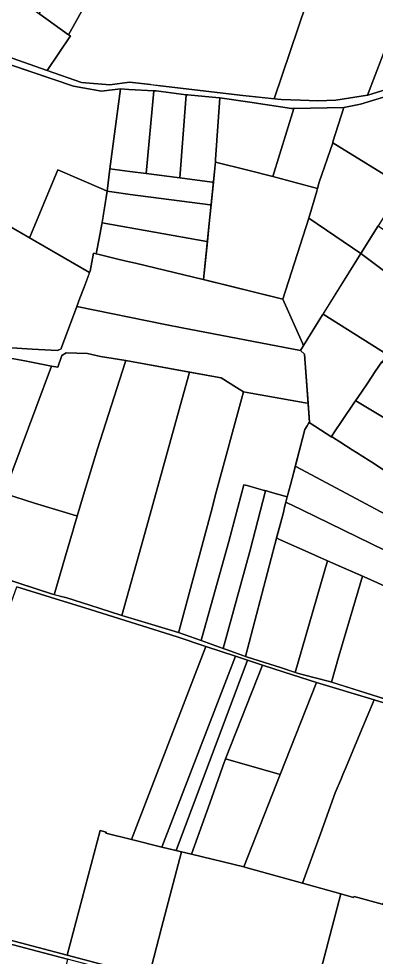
# Model space of a CAD drawing. Header units: metres. Extents: x 3 to 1005126, y 39 to 4383651.
# Drawn here: x 488719 to 489011, y 4371255 to 4372023 of the extents above; entities that cross this region are included whole.
import ezdxf

# ---------------------------------------------------------------- set-up
doc = ezdxf.new("R2010")
doc.units = ezdxf.units.M
doc.header["$MEASUREMENT"] = 0
doc.layers.add('TM_Llucmajor', color=7, linetype='Continuous')

msp = doc.modelspace()

# ---------------------------------------------------------------- linework, layer by layer
at = {"layer": 'TM_Llucmajor', "linetype": 'Continuous', "flags": 128}
for points in [[(488759.24, 4372010.43), (488735.96, 4372027.16), (488735.42, 4372027.55), (488850.3, 4372224.95), (488872.03, 4372212.4), (488759.24, 4372010.43)], [(489059.31, 4372124.48), (489060.88, 4372127.92), (489066.56, 4372124.62), (489065.34, 4372121.44), (489003.96, 4371960.86), (488978.06, 4371956.94), (488963.44, 4371956.38), (488949.27, 4371956.83), (488933.2, 4371957.34), (488927.55, 4371957.96), (488993.35, 4372152.63), (488993.82, 4372154.57), (489002.85, 4372150.52), (489006.67, 4372148.75), (489045.11, 4372131.36), (489050.69, 4372128.83), (489059.31, 4372124.48)], [(488666.63, 4372006.42), (488664.45, 4372006.59), (488664.24, 4372006.61), (488664.43, 4372007.17), (488668.41, 4372018.88), (488683.94, 4372064.54), (488685.88, 4372063.14), (488691.14, 4372059.36), (488720.38, 4372038.36), (488735.96, 4372027.16), (488759.24, 4372010.43), (488760.99, 4372009.38), (488741.86, 4371981.21), (488670.3, 4372006.12), (488666.63, 4372006.42)], [(489085.39, 4371993.32), (489083.16, 4371985.69), (489082.67, 4371985.58), (489081.66, 4371985.28), (489056.91, 4371977.92), (489026.31, 4371967.86), (489004.32, 4371960.92), (489003.96, 4371960.86), (489024.63, 4372014.93), (489024.92, 4372015.7), (489084.59, 4371993.62), (489085.39, 4371993.32)], [(488727.62, 4371844.69), (488727.42, 4371844.19), (488682.88, 4371869.79), (488672.16, 4371875.8), (488676.24, 4371882.13), (488678.4, 4371885.5), (488691.05, 4371905.14), (488696.41, 4371913.46), (488702.34, 4371922.67), (488691.13, 4371927.32), (488645.1, 4371945.71), (488676.08, 4371997.8), (488763.43, 4371968.31), (488786.28, 4371964.1), (488801.77, 4371966.09), (488793.26, 4371900.53), (488790.91, 4371882.42), (488787.88, 4371883.72), (488750.53, 4371899.9), (488727.62, 4371844.69)], [(488975.62, 4371922.86), (488984.51, 4371950.79), (488998.17, 4371953.54), (489010.78, 4371957.3), (489034.59, 4371964.41), (489093.26, 4371981.92), (489057.21, 4371924.73), (489033.03, 4371886.48), (488975.5, 4371922.02), (488975.62, 4371922.86)], [(488809.4, 4371898.46), (488793.26, 4371900.53), (488801.77, 4371966.09), (488808.64, 4371965.71), (488829.09, 4371964.58), (488822.83, 4371896.73), (488809.4, 4371898.46)], [(488850.49, 4371893.17), (488822.83, 4371896.73), (488829.09, 4371964.58), (488831.19, 4371964.46), (488855.58, 4371961.29), (488850.49, 4371893.17)], [(488879.73, 4371908.34), (488879.64, 4371906.97), (488877.9, 4371889.65), (488876.89, 4371889.78), (488850.49, 4371893.17), (488855.58, 4371961.29), (488856.87, 4371961.12), (488882.64, 4371958.78), (488883.2, 4371958.73), (488879.73, 4371908.34)], [(488879.64, 4371906.97), (488879.73, 4371908.34), (488883.2, 4371958.73), (488907.78, 4371955.28), (488941.86, 4371949.99), (488943.67, 4371950.04), (488926.51, 4371894.4), (488906.01, 4371899.51), (488879.55, 4371906.1), (488879.64, 4371906.97)], [(488962.97, 4371884.44), (488926.51, 4371894.4), (488943.67, 4371950.04), (488984.51, 4371950.79), (488975.62, 4371922.86), (488975.5, 4371922.02), (488964.39, 4371889.62), (488962.97, 4371884.44)], [(489033.03, 4371886.48), (489012.79, 4371854.08), (488998.52, 4371831.27), (488955.86, 4371860.29), (488962.4, 4371882.35), (488964.39, 4371889.62), (488975.5, 4371922.02), (489033.03, 4371886.48)], [(488906.01, 4371899.51), (488926.51, 4371894.4), (488962.97, 4371884.44), (488962.4, 4371882.35), (488955.86, 4371860.29), (488934.59, 4371793.92), (488869.9, 4371809.96), (488874.52, 4371856), (488879.55, 4371906.1), (488906.01, 4371899.51)], [(488727.62, 4371844.69), (488750.53, 4371899.9), (488787.88, 4371883.72), (488790.91, 4371882.42), (488786.64, 4371855.36), (488784.29, 4371843.5), (488782.05, 4371831.13), (488779.74, 4371831.69), (488776.97, 4371816.83), (488776.62, 4371815.91), (488727.42, 4371844.19), (488727.62, 4371844.69)], [(488877.9, 4371889.65), (488876.03, 4371871.08), (488875.24, 4371871.16), (488809.81, 4371879.73), (488794.71, 4371881.88), (488790.91, 4371882.42), (488793.26, 4371900.53), (488809.4, 4371898.46), (488822.83, 4371896.73), (488850.49, 4371893.17), (488876.89, 4371889.78), (488877.9, 4371889.65)], [(488876.03, 4371871.08), (488874.52, 4371856), (488873.04, 4371841.22), (488872.59, 4371841.31), (488786.8, 4371856.36), (488790.91, 4371882.42), (488794.71, 4371881.88), (488809.81, 4371879.73), (488875.24, 4371871.16), (488876.03, 4371871.08)], [(488872.59, 4371841.31), (488873.04, 4371841.22), (488869.9, 4371809.96), (488869.46, 4371810.07), (488814.23, 4371823.31), (488806.46, 4371825.18), (488798.57, 4371827.07), (488785.57, 4371830.26), (488782.05, 4371831.13), (488784.29, 4371843.5), (488786.64, 4371855.36), (488786.8, 4371856.36), (488872.59, 4371841.31)], [(488950.65, 4371758.07), (488934.59, 4371793.92), (488955.86, 4371860.29), (488998.52, 4371831.27), (488967.2, 4371781.13), (488951.59, 4371756.14), (488951.44, 4371756.47), (488950.65, 4371758.07)], [(489049.59, 4371793.04), (488998.52, 4371831.27), (489012.79, 4371854.08), (489065.95, 4371817.45), (489060.7, 4371809.63), (489057.1, 4371804.29), (489055.45, 4371801.85), (489054.9, 4371800.99), (489049.59, 4371793.04)], [(488782.05, 4371831.13), (488782.29, 4371831.07), (488785.57, 4371830.26), (488798.57, 4371827.07), (488806.46, 4371825.18), (488814.23, 4371823.31), (488869.46, 4371810.07), (488934.59, 4371793.92), (488950.65, 4371758.07), (488951.44, 4371756.47), (488951.59, 4371756.14), (488949.03, 4371752.04), (488852.4, 4371770.49), (488838.53, 4371773.3), (488766.18, 4371787.95), (488768.7, 4371794.7), (488772.07, 4371803.71), (488776.97, 4371816.83), (488779.74, 4371831.69), (488782.05, 4371831.13)], [(489019.98, 4371748.73), (488967.64, 4371781.83), (488998.52, 4371831.27), (489049.59, 4371793.04), (489019.98, 4371748.73)], [(488974.96, 4371681.27), (488974.85, 4371681.1), (488956.21, 4371693), (488956.49, 4371693.45), (488952.37, 4371748.9), (488949.03, 4371752.04), (488967.2, 4371781.13), (488967.64, 4371781.83), (489019.98, 4371748.73), (489019.59, 4371748.14), (489015.93, 4371742.67), (489015.71, 4371742.8), (489010.27, 4371734.75), (489004.1, 4371725.64), (488999, 4371717.99), (488994.2, 4371710.87), (488993.34, 4371709.59), (488983.26, 4371694.63), (488977.04, 4371685.35), (488974.51, 4371681.55), (488974.96, 4371681.27)], [(488707, 4371636.13), (488745.43, 4371739.26), (488750.49, 4371738.28), (488753.97, 4371747.78), (488757.51, 4371749.99), (488774.99, 4371749.44), (488785.52, 4371746.93), (488806.24, 4371743.92), (488805.65, 4371742.14), (488782.96, 4371671.5), (488771.55, 4371633.96), (488766.45, 4371616.51), (488765.79, 4371616.7), (488731.51, 4371627.1), (488707.84, 4371634.68), (488706.62, 4371635.07), (488707, 4371636.13)], [(488666.06, 4371649.7), (488678.85, 4371687.64), (488697.46, 4371747.06), (488702.09, 4371746.35), (488702.01, 4371747.29), (488711.64, 4371745.82), (488723.71, 4371743.5), (488745.43, 4371739.26), (488707, 4371636.13), (488706.62, 4371635.07), (488665.76, 4371648.69), (488666.06, 4371649.7)], [(488820.59, 4371598.51), (488803.04, 4371535.18), (488802.14, 4371535.45), (488776.75, 4371543.41), (488757.89, 4371549.46), (488747.58, 4371552.07), (488756.92, 4371583.99), (488762.57, 4371603.26), (488763.34, 4371605.89), (488763.46, 4371606.32), (488771.55, 4371633.96), (488782.96, 4371671.5), (488805.65, 4371742.14), (488806.24, 4371743.92), (488858.3, 4371734.3), (488857.48, 4371731.34), (488820.59, 4371598.51)], [(489015.93, 4371742.67), (489023.83, 4371738.04), (489031.05, 4371733.87), (489040.25, 4371728.46), (489051.89, 4371721.62), (489062.49, 4371715.33), (489071.47, 4371710.19), (489086.51, 4371701.45), (489097.68, 4371695.03), (489112.02, 4371686.99), (489113.03, 4371686.42), (489116.21, 4371684.49), (489119.51, 4371682.59), (489123.9, 4371680.06), (489113.5, 4371664.74), (489101.04, 4371646.81), (489098.84, 4371648.13), (488994.54, 4371710.66), (488994.2, 4371710.87), (488999, 4371717.99), (489004.1, 4371725.64), (489010.27, 4371734.75), (489015.71, 4371742.8), (489015.93, 4371742.67)], [(488902.61, 4371718.06), (488879.42, 4371633.07), (488876.79, 4371622.98), (488849.83, 4371522.77), (488849.53, 4371521.66), (488849.37, 4371521.09), (488803.04, 4371535.18), (488820.59, 4371598.51), (488857.48, 4371731.34), (488858.3, 4371734.3), (488884.14, 4371729.53), (488896.78, 4371721.68), (488902.61, 4371718.06)], [(488890.62, 4371595.73), (488868.1, 4371515.76), (488867.75, 4371514.52), (488849.37, 4371521.09), (488849.53, 4371521.66), (488849.83, 4371522.77), (488876.79, 4371622.98), (488879.42, 4371633.07), (488902.61, 4371718.06), (488908.55, 4371717), (488952.99, 4371709.06), (488955.35, 4371708.74), (488956.49, 4371693.45), (488955.7, 4371692.18), (488954.58, 4371690.37), (488952.69, 4371687.28), (488943.57, 4371652.36), (488940.87, 4371642.01), (488938.27, 4371632.07), (488924.65, 4371636), (488921.21, 4371637), (488918.51, 4371637.79), (488912.89, 4371639.42), (488905.57, 4371641.55), (488902.9, 4371642.05), (488895.54, 4371614.27), (488890.62, 4371595.73)], [(488938.27, 4371632.07), (488940.87, 4371642.01), (488943.57, 4371652.36), (488944.8, 4371657.06), (488945.76, 4371656.64), (489059.37, 4371596.31), (489052.39, 4371571.72), (488950.32, 4371621.45), (488949.65, 4371621.78), (488937.65, 4371627.63), (488937.68, 4371627.72), (488937.19, 4371627.93), (488938.27, 4371632.07)], [(488907.88, 4371588.51), (488885.77, 4371508.07), (488867.75, 4371514.52), (488868.1, 4371515.76), (488890.62, 4371595.73), (488895.54, 4371614.27), (488902.9, 4371642.05), (488905.57, 4371641.55), (488912.89, 4371639.42), (488918.51, 4371637.79), (488920.41, 4371637.24), (488907.88, 4371588.51)], [(488707.84, 4371634.68), (488731.51, 4371627.1), (488765.79, 4371616.7), (488766.45, 4371616.51), (488763.46, 4371606.32), (488763.34, 4371605.89), (488762.57, 4371603.26), (488756.92, 4371583.99), (488747.58, 4371552.07), (488746.11, 4371552.43), (488688.35, 4371571.3), (488707.84, 4371634.68)], [(488907.88, 4371588.51), (488920.41, 4371637.24), (488921.21, 4371637), (488924.65, 4371636), (488938.27, 4371632.07), (488937.19, 4371627.93), (488936.08, 4371623.72), (488935.29, 4371619.29), (488928.07, 4371593.21), (488904.08, 4371501.65), (488888.44, 4371507.13), (488885.77, 4371508.07), (488907.88, 4371588.51)], [(489047.49, 4371554.44), (489047.51, 4371554.43), (489047.05, 4371552.82), (489045.33, 4371546.76), (489045.31, 4371546.77), (489001.2, 4371566.74), (488973.67, 4371578.66), (488950.61, 4371589.04), (488939.27, 4371594.14), (488931.37, 4371597.69), (488929.58, 4371598.65), (488935.29, 4371619.29), (488936.08, 4371623.72), (488937.19, 4371627.93), (488937.68, 4371627.72), (488937.65, 4371627.63), (488949.65, 4371621.78), (488950.32, 4371621.45), (489052.39, 4371571.72), (489047.49, 4371554.44)], [(488931.37, 4371597.69), (488939.27, 4371594.14), (488950.61, 4371589.04), (488971.21, 4371579.77), (488944.83, 4371488.56), (488932.79, 4371492.41), (488905.7, 4371501.08), (488904.08, 4371501.65), (488928.07, 4371593.21), (488929.58, 4371598.65), (488931.37, 4371597.69)], [(488980.59, 4371501.68), (488974.48, 4371480.61), (488973.97, 4371480.77), (488960.14, 4371484.39), (488947.46, 4371487.71), (488944.83, 4371488.56), (488971.21, 4371579.77), (488973.67, 4371578.66), (488999.81, 4371567.35), (488980.59, 4371501.68)], [(489045.31, 4371546.77), (489045.33, 4371546.76), (489039.08, 4371524.77), (489022.31, 4371465.51), (488974.48, 4371480.61), (488980.59, 4371501.68), (488999.81, 4371567.35), (489001.2, 4371566.74), (489045.31, 4371546.77)], [(488657.03, 4371390.39), (488716.95, 4371558.5), (488744.22, 4371550.04), (488777.1, 4371539.97), (488848.11, 4371517.5), (488871.61, 4371509.67), (488810.99, 4371351.86), (488789.99, 4371356.94), (488790.28, 4371357.74), (488785.32, 4371359), (488758.32, 4371257), (488661.96, 4371282.45), (488655.16, 4371284.27), (488631.21, 4371290.72), (488657.03, 4371390.39)], [(488835.67, 4371345.5), (488810.99, 4371351.86), (488871.61, 4371509.67), (488896.02, 4371501.73), (488835.67, 4371345.5)], [(488847.34, 4371342.68), (488835.67, 4371345.5), (488896.02, 4371501.73), (488905.82, 4371498.51), (488847.34, 4371342.68)], [(488905.82, 4371498.51), (488918.15, 4371494.46), (488887.9, 4371417.77), (488887.28, 4371416.26), (488887, 4371415.49), (488874.94, 4371381.63), (488862.49, 4371346.67), (488859.98, 4371339.63), (488851.88, 4371341.58), (488847.34, 4371342.68), (488905.82, 4371498.51)], [(488932.51, 4371404.87), (488887.9, 4371417.77), (488918.15, 4371494.46), (488935.76, 4371488.74), (488962.12, 4371480.28), (488932.51, 4371404.87)], [(488904.42, 4371328.88), (488902.76, 4371329.28), (488932.51, 4371404.87), (488962.12, 4371480.28), (489009.4, 4371466.01), (488997.95, 4371438.66), (488985.94, 4371409.96), (488983.83, 4371404.92), (488982.61, 4371402), (488977.47, 4371389.87), (488965.39, 4371356.45), (488950.78, 4371316.06), (488904.42, 4371328.88)], [(489054.17, 4371452.15), (489132.28, 4371427.96), (489131.42, 4371425.55), (489131.28, 4371424.71), (489016.07, 4371298.79), (488992.93, 4371305.19), (488992.74, 4371304.7), (488992.55, 4371304.2), (488982.17, 4371307.29), (488950.78, 4371316.06), (488965.39, 4371356.45), (488977.47, 4371389.87), (488982.61, 4371402), (488983.83, 4371404.92), (488985.94, 4371409.96), (488997.95, 4371438.66), (489009.4, 4371466.01), (489054.17, 4371452.15)], [(488902.76, 4371329.28), (488859.98, 4371339.63), (488862.49, 4371346.67), (488874.94, 4371381.63), (488887, 4371415.49), (488887.28, 4371416.26), (488887.9, 4371417.77), (488932.51, 4371404.87), (488902.76, 4371329.28)], [(488824.97, 4371239.4), (488758.32, 4371257), (488785.32, 4371359), (488790.28, 4371357.74), (488789.99, 4371356.94), (488810.99, 4371351.86), (488835.67, 4371345.5), (488851.88, 4371341.58), (488835.49, 4371279.33), (488824.97, 4371239.4)], [(488842.93, 4371234.69), (488824.97, 4371239.4), (488835.49, 4371279.33), (488851.88, 4371341.58), (488859.98, 4371339.63), (488902.76, 4371329.28), (488904.42, 4371328.88), (488950.78, 4371316.06), (488982.17, 4371307.29), (488955.31, 4371205.22), (488842.93, 4371234.69)], [(489000.4, 4371192.9), (488955.31, 4371205.22), (488982.17, 4371307.29), (488992.55, 4371304.2), (488992.74, 4371304.7), (488992.93, 4371305.19), (489016.07, 4371298.79), (489105.43, 4371273.79), (489101.59, 4371250.02), (489101.43, 4371249.06), (489088.06, 4371168.98), (489028.17, 4371185.32), (489000.4, 4371192.9)], [(488733.36, 4371151.23), (488668.03, 4371167.85), (488694.05, 4371270.74), (488758.4, 4371253.81), (488753.26, 4371232.74), (488747.6, 4371209.53), (488733.36, 4371151.23)]]:
    msp.add_lwpolyline(points, close=True, dxfattribs=at)
for points in [[(488993.35, 4372152.63), (488927.55, 4371957.96), (488901.94, 4371960.75), (488834.47, 4371968.59), (488826.98, 4371969.46), (488826.33, 4371969.54), (488809.36, 4371971.51), (488793.2, 4371969.41), (488770.01, 4371971.42), (488741.86, 4371981.21), (488760.99, 4372009.38), (488759.24, 4372010.43), (488872.03, 4372212.4)], [(488670.3, 4372006.12), (488741.86, 4371981.21), (488770.01, 4371971.42), (488793.2, 4371969.41), (488809.36, 4371971.51), (488826.33, 4371969.54), (488834.47, 4371968.59), (488901.94, 4371960.75), (488933.2, 4371957.34), (488949.27, 4371956.83), (488963.44, 4371956.38), (488978.06, 4371956.94), (489003.96, 4371960.86), (489004.32, 4371960.92), (489026.31, 4371967.86)], [(489034.59, 4371964.41), (489010.78, 4371957.3), (488998.17, 4371953.54), (488984.51, 4371950.79), (488943.67, 4371950.04), (488941.86, 4371949.99), (488907.78, 4371955.28), (488883.2, 4371958.73), (488882.64, 4371958.78), (488856.87, 4371961.12), (488855.58, 4371961.29), (488831.19, 4371964.46), (488829.09, 4371964.58), (488808.64, 4371965.71), (488801.77, 4371966.09), (488786.28, 4371964.1), (488763.43, 4371968.31), (488675.54, 4371997.98)], [(488682.88, 4371869.79), (488776.62, 4371815.91), (488772.07, 4371803.71), (488768.7, 4371794.7), (488766.18, 4371787.95), (488753.69, 4371754.51), (488753.47, 4371753.22), (488750.2, 4371752.07), (488729.67, 4371753.04), (488699.91, 4371754.89)], [(488712.76, 4371754.09), (488729.67, 4371753.04), (488750.2, 4371752.07), (488753.47, 4371753.22), (488753.69, 4371754.51), (488766.18, 4371787.95), (488838.53, 4371773.3), (488852.4, 4371770.49), (488949.03, 4371752.04), (488952.37, 4371748.9), (488955.35, 4371708.74), (488952.99, 4371709.06), (488908.55, 4371717), (488902.61, 4371718.06), (488896.78, 4371721.68), (488884.14, 4371729.53), (488806.24, 4371743.92), (488785.52, 4371746.93), (488774.99, 4371749.44), (488757.51, 4371749.99), (488753.97, 4371747.78), (488750.49, 4371738.28), (488745.43, 4371739.26), (488723.71, 4371743.5), (488711.64, 4371745.82)], [(489017.06, 4371654.22), (489007.38, 4371660.5), (489005.27, 4371661.81), (488995.03, 4371668.44), (488991.45, 4371670.73), (488986.84, 4371673.65), (488981.39, 4371677.17), (488976.04, 4371680.58), (488974.96, 4371681.27), (488974.51, 4371681.55), (488977.04, 4371685.35), (488983.26, 4371694.63), (488993.34, 4371709.59), (488994.2, 4371710.87), (488994.54, 4371710.66), (489098.84, 4371648.13)], [(489059.37, 4371596.31), (488945.76, 4371656.64), (488944.8, 4371657.06), (488952.69, 4371687.28), (488954.58, 4371690.37), (488955.7, 4371692.18), (488956.21, 4371693), (488974.85, 4371681.1), (488974.85, 4371681.1), (488974.96, 4371681.27), (488976.04, 4371680.58), (488981.39, 4371677.17), (488986.84, 4371673.65), (488991.45, 4371670.73), (488995.03, 4371668.44), (489005.27, 4371661.81), (489007.38, 4371660.5), (489017.06, 4371654.22)], [(488684.13, 4371572.67), (488746.11, 4371552.43), (488757.89, 4371549.46), (488776.75, 4371543.41), (488802.14, 4371535.45), (488849.37, 4371521.09), (488867.75, 4371514.52), (488885.77, 4371508.07), (488888.44, 4371507.13), (488905.7, 4371501.08), (488932.79, 4371492.41), (488947.46, 4371487.71), (488960.14, 4371484.39), (488973.97, 4371480.77), (489024.61, 4371464.78)], [(489054.17, 4371452.15), (489009.4, 4371466.01), (488962.12, 4371480.28), (488935.76, 4371488.74), (488918.15, 4371494.46), (488896.02, 4371501.73), (488871.61, 4371509.67), (488848.11, 4371517.5), (488777.1, 4371539.97), (488744.22, 4371550.04), (488716.95, 4371558.5)], [(488661.96, 4371282.45), (488758.32, 4371257), (488824.97, 4371239.4), (488842.93, 4371234.69), (488955.31, 4371205.22), (489000.4, 4371192.9), (489028.17, 4371185.32), (489088.06, 4371168.98), (489087.83, 4371164.35), (489048.65, 4371175.6), (489018.84, 4371183.82), (488967.48, 4371198.62), (488930.65, 4371208.7), (488889.54, 4371219.75), (488824.32, 4371236.47), (488758.4, 4371253.81), (488694.05, 4371270.74)]]:
    msp.add_lwpolyline(points, dxfattribs=at)

doc.saveas('drawing.dxf')
